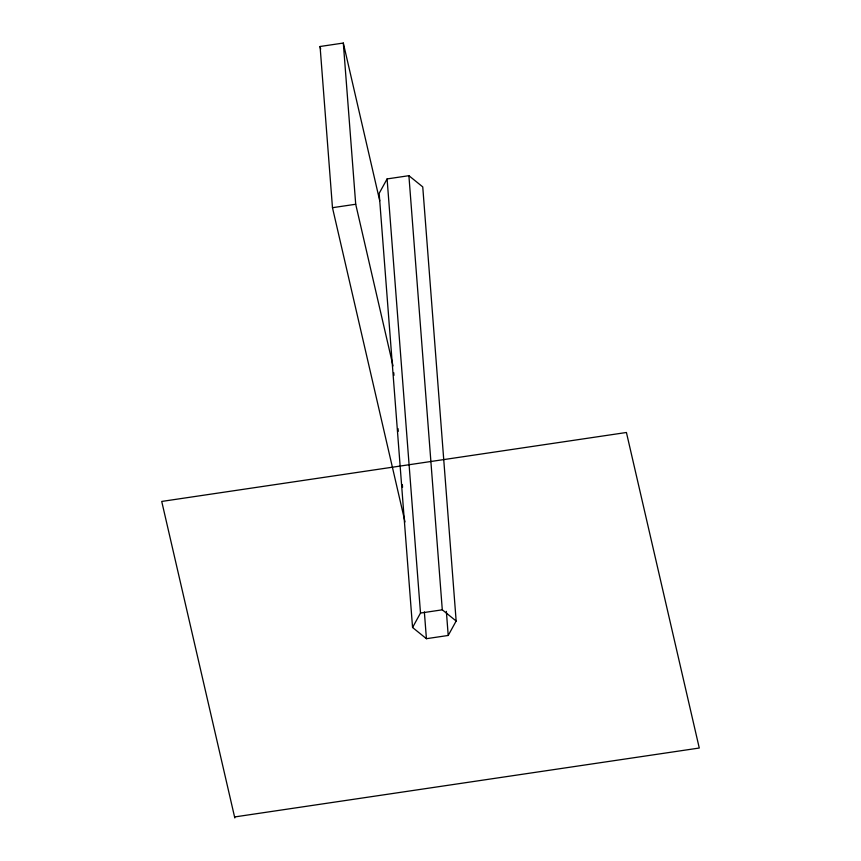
<?xml version="1.0" encoding="UTF-8"?>
<svg xmlns="http://www.w3.org/2000/svg" width="861" height="861" viewBox="0 0 861 861"><rect width="100%" height="100%" fill="white"/><g stroke="black" fill="none" stroke-linecap="round" stroke-linejoin="round"><path stroke-width="1.29" d="M387.095 178.927L379.163 193.359L412.559 627.486L426.421 638.69L448.215 635.461L456.158 621.018L422.751 186.891L408.9 175.687L387.095 178.927L420.502 613.054L412.559 627.486M405.025 521.917L332.475 207.695L320.077 46.494L343.313 43.05L379.733 200.817M332.475 207.695L355.711 204.251L393.036 365.925M420.502 613.054L442.296 609.825L456.158 621.018M234.579 816.96L699.272 748.026L626.421 432.491L161.728 501.436L234.805 817.95M320.077 46.494L320.679 49.12M446.364 611.342L448.215 635.461M408.9 175.687L442.296 609.825M424.355 611.891L426.421 638.69M393.746 372.684L393.951 375.353M398.051 428.638L398.256 431.307M402.356 484.592L402.561 487.261M343.313 43.05L355.711 204.251"/></g></svg>
